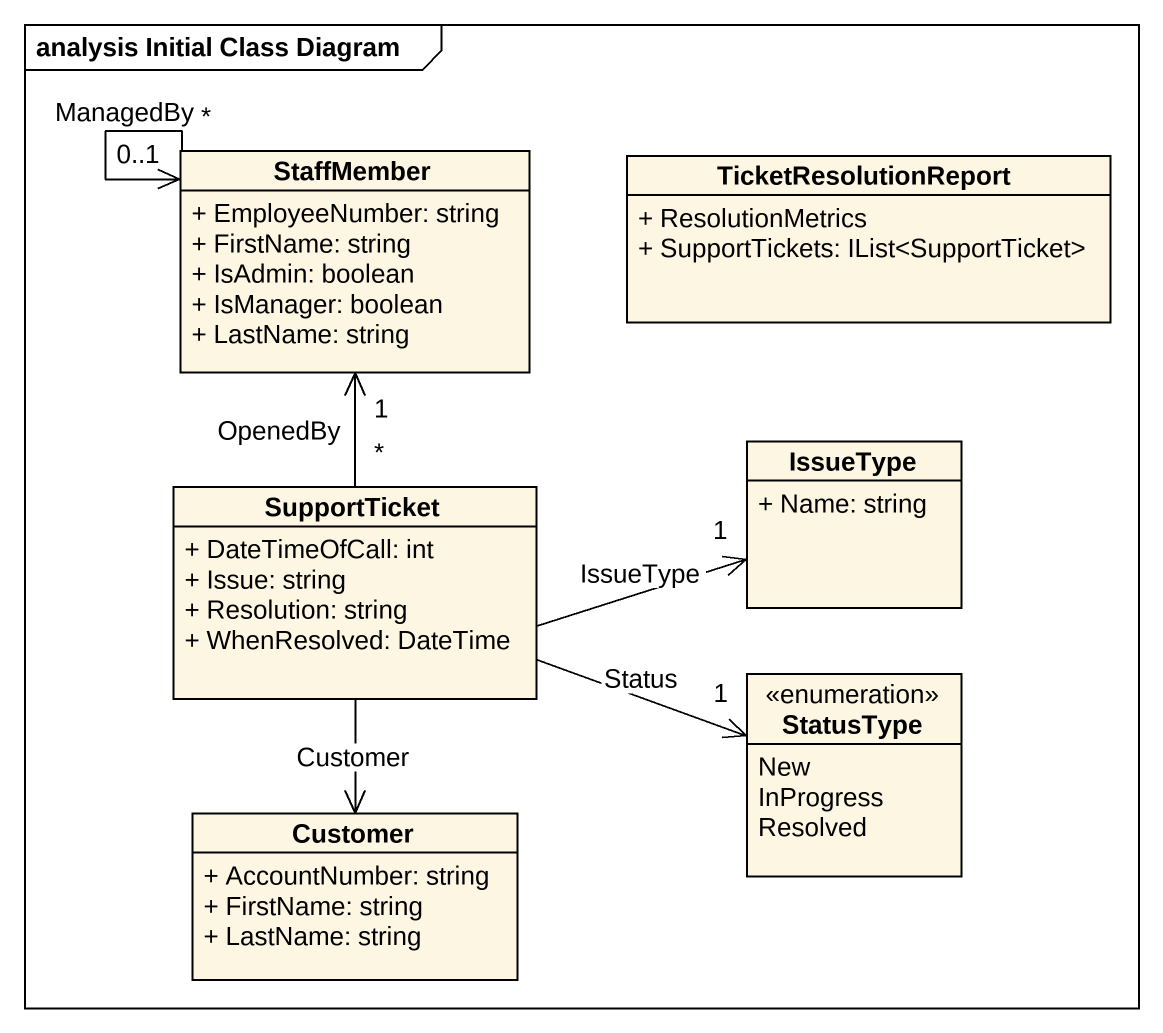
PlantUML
@startuml
mainframe analysis Initial Class Diagram
hide circle
hide empty members
skinparam classAttributeIconSize 0
class StaffMember {
  + EmployeeNumber: string
  + FirstName: string
  + IsAdmin: boolean
  + IsManager: boolean
  + LastName: string
}
class TicketResolutionReport {
  + ResolutionMetrics
  + SupportTickets: IList<SupportTicket>
}
class IssueType {
  + Name: string
}
class SupportTicket {
  + DateTimeOfCall: int
  + Issue: string
  + Resolution: string
  + WhenResolved: DateTime
}
enum StatusType {
  New
  InProgress
  Resolved
}
class Customer {
  + AccountNumber: string
  + FirstName: string
  + LastName: string
}
StaffMember "*" --> "0..1" StaffMember : ManagedBy
SupportTicket "*" -up-> "1" StaffMember : OpenedBy
SupportTicket -right-> "1" IssueType : IssueType
SupportTicket -right-> "1" StatusType : Status
SupportTicket --> Customer : Customer
@enduml
